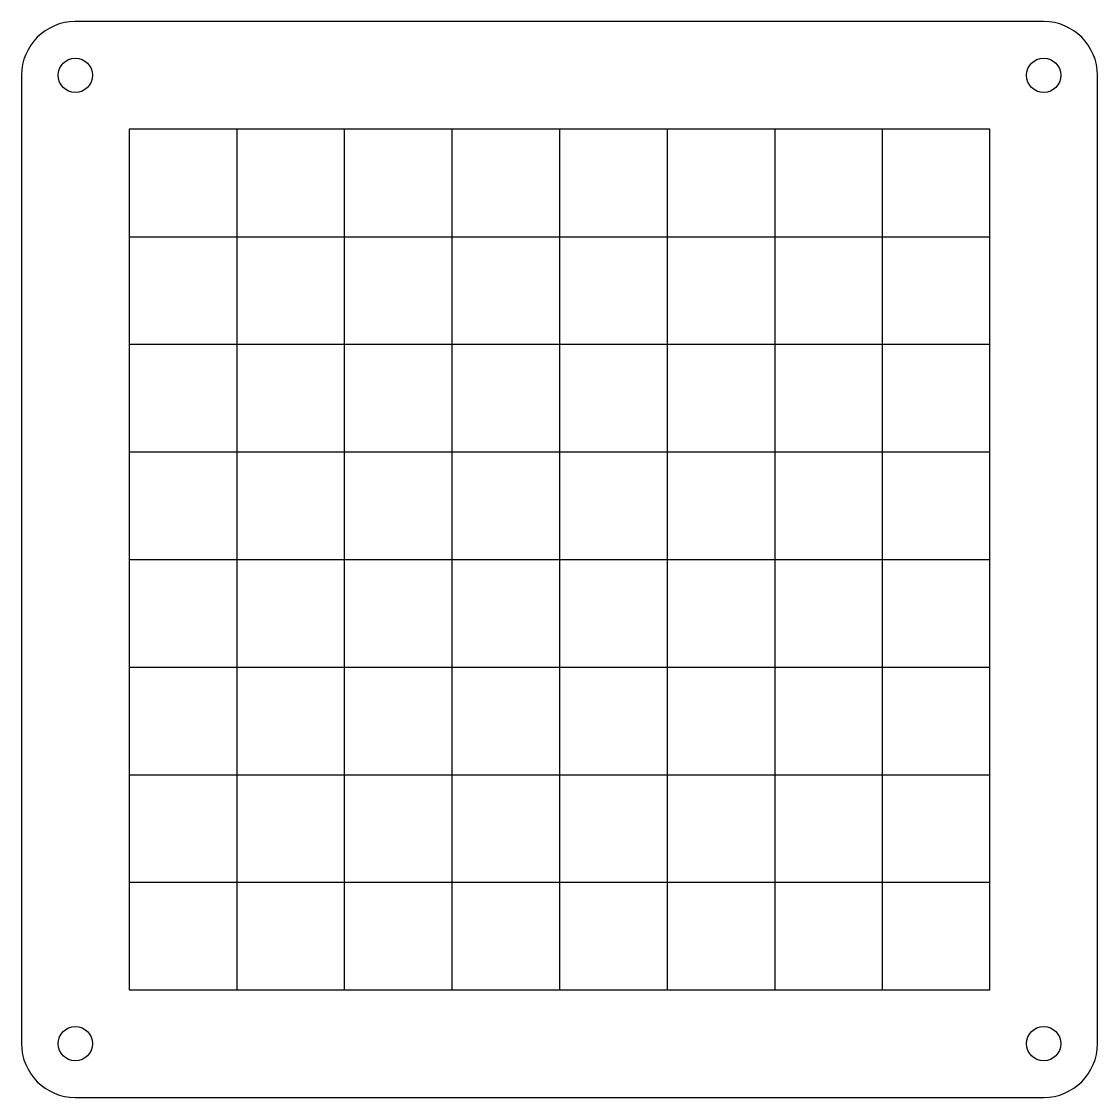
# Model space of a CAD drawing. Header units: millimetres. Extents: x 0 to 100, y 0 to 100.
import ezdxf

# ---------------------------------------------------------------- set-up
doc = ezdxf.new("R2010")
doc.units = ezdxf.units.MM
doc.header["$MEASUREMENT"] = 0
doc.layers.add('Predefinito', color=18, linetype='Continuous', true_color=0x000000)

msp = doc.modelspace()

# ---------------------------------------------------------------- linework, layer by layer
at = {"layer": 'Predefinito'}
for p, q in [((95, 100), (5, 100)), ((0, 95), (0, 5)), ((100, 5), (100, 95)), ((20, 90), (20, 10)), ((30, 90), (30, 10)), ((40, 90), (40, 10)), ((50, 90), (50, 10)), ((60, 90), (60, 10)), ((70, 90), (70, 10)), ((80, 90), (80, 10)), ((10, 80), (90, 80)), ((10, 70), (90, 70)), ((10, 60), (90, 60)), ((10, 50), (90, 50)), ((10, 40), (90, 40)), ((10, 30), (90, 30)), ((10, 20), (90, 20)), ((5, 0), (95, 0))]:
    msp.add_line(p, q, dxfattribs=at)
msp.add_lwpolyline([(10, 10), (90, 10), (90, 90), (10, 90), (10, 10)], dxfattribs=at)
for centre in [(5, 95), (95, 95), (5, 5), (95, 5)]:
    msp.add_circle(centre, 1.6, dxfattribs=at)
for centre, start, end in [((5, 95), 90, 180), ((95, 95), 0, 90), ((5, 5), 180, 270), ((95, 5), 270, 0)]:
    msp.add_arc(centre, 5, start, end, dxfattribs=at)

doc.saveas('drawing.dxf')
